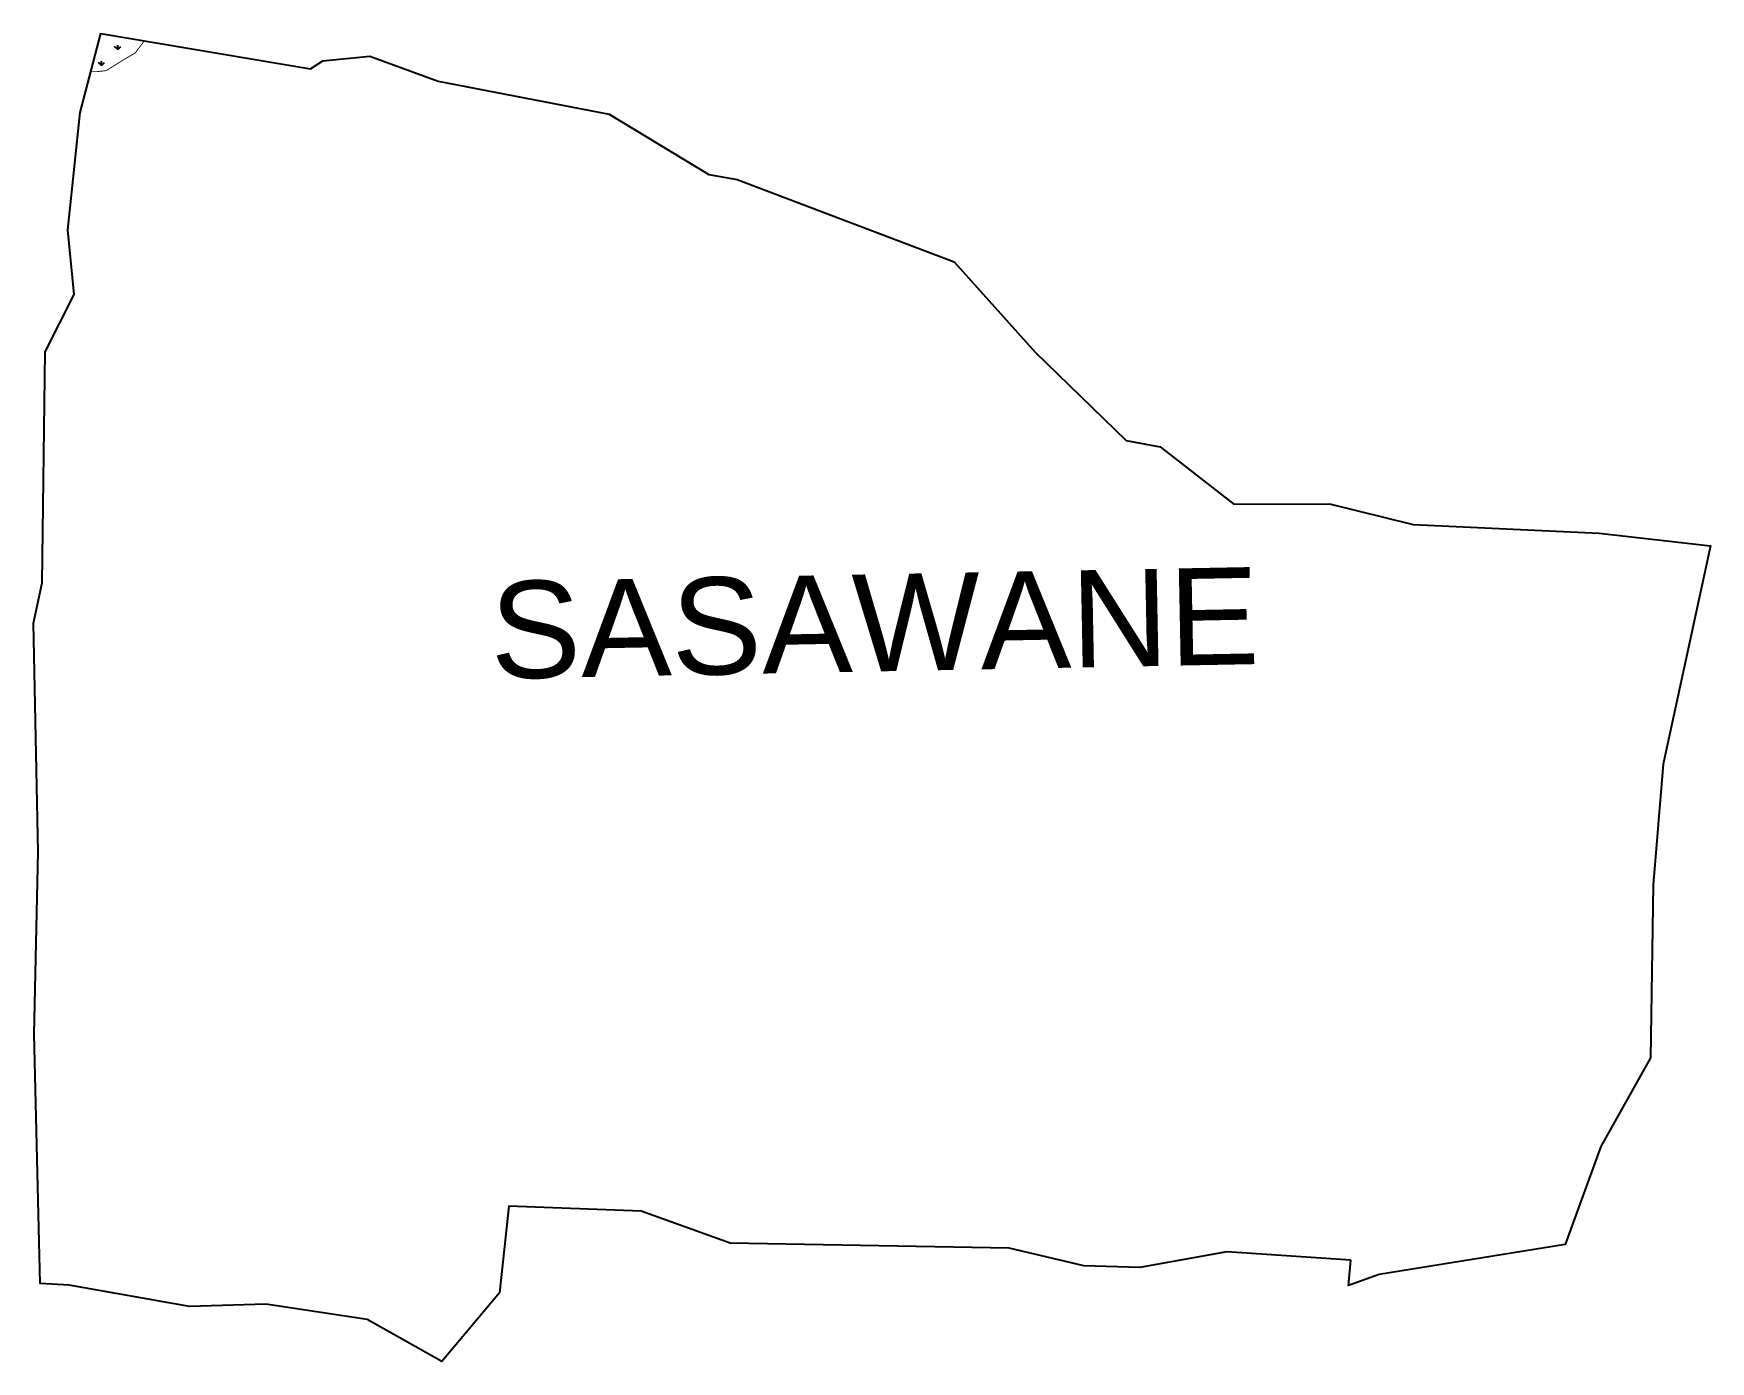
# Model space of a CAD drawing. Header units: metres. Extents: x 274863 to 276741, y 2077873 to 2079360.
import ezdxf

# ---------------------------------------------------------------- set-up
doc = ezdxf.new("R2010")
doc.units = ezdxf.units.M
doc.header["$MEASUREMENT"] = 0
for name, color, linetype in [('MANGROOVE BUFFER ZONE', 120, 'Continuous'), ('village', 3, 'Continuous'), ('VILLAGE NAME', 250, 'Continuous')]:
    doc.layers.add(name, color=color, linetype=linetype)
doc.styles.get("Standard").update_dxf_attribs({"font": 'simplex.shx'})

msp = doc.modelspace()

# ---------------------------------------------------------------- hatches: boundary and pattern name
at = {"layer": 'MANGROOVE BUFFER ZONE'}
h = msp.add_hatch(dxfattribs=at)
h.set_pattern_fill('GRASS', color=256)
h.set_pattern_definition([(90, (0, 0), (-17.96051224, 17.96051224), [4.7625, -31.15852448]), (45, (0, 0), (-17.96051224, 17.96051224), [4.7625, -20.6375]), (135, (0, 0), (-17.96051224, -17.96051224), [4.7625, -20.6375])])
h.paths.add_polyline_path([(274938.6, 2079360.1), (274927.4, 2079317.4), (274934.1, 2079317.4), (274944.8, 2079318.6), (274959.2, 2079327.7), (274977.3, 2079338.5), (274987.3, 2079351.9)])

# ---------------------------------------------------------------- linework, layer by layer
at = {"color": 3, "flags": 128}
msp.add_lwpolyline([(275173.5, 2079320.7), (275187.1, 2079329.6)], dxfattribs=at)
at = {"layer": 'MANGROOVE BUFFER ZONE', "const_width": 1, "flags": 128}
msp.add_lwpolyline([(274927.4, 2079317.4), (274934.1, 2079317.4), (274944.8, 2079318.6), (274959.2, 2079327.7), (274977.3, 2079338.5), (274987.3, 2079351.9)], dxfattribs=at)
at = {"layer": 'village', "color": 3}
for points in [[(276338.2, 2077986.7, 0), (276199.1, 2077996.3, 0), (276101.9, 2077978.5, 0), (276039, 2077980.6, 0), (275955.4, 2078000.4, 0), (275643.2, 2078005.8, 0), (275543.7, 2078041.8, 0), (275395.3, 2078047.2, 0), (275384.8, 2077950.4, 0), (275320.5, 2077873.4, 0), (275236.7, 2077920.5, 0), (275123.3, 2077937.4, 0), (275037.8, 2077934.9, 0), (274903.1, 2077958.7, 0), (274870.8, 2077960.6, 0), (274864.2, 2078239.7, 0), (274868.5, 2078444.1, 0), (274863.3, 2078699.9, 0), (274872.8, 2078745, 0), (274876.5, 2079003.7, 0), (274908.9, 2079068.1, 0), (274901.8, 2079140.5, 0), (274915.5, 2079271.8, 0), (274938.6, 2079360.1, 0), (275173.5, 2079320.7, 0)], [(275187.1, 2079329.6, 0), (275239.7, 2079334.9, 0), (275316.4, 2079306.6, 0), (275507.7, 2079269.7, 0), (275619.4, 2079202.2, 0), (275650.9, 2079196.7, 0), (275893.9, 2079104.5, 0), (275984.6, 2079003.2, 0), (276086.7, 2078904.3, 0), (276124.6, 2078897.4, 0), (276207.2, 2078833.3, 0), (276314.3, 2078833.7, 0), (276408, 2078810.4, 0), (276616.2, 2078800.6, 0), (276740.7, 2078786.7, 0), (276687.8, 2078542.1, 0), (276676.7, 2078407.1, 0), (276673.4, 2078213.4, 0), (276618.1, 2078113.9, 0), (276578.1, 2078004.4, 0), (276369.6, 2077970.8, 0), (276335.5, 2077958.3, 0), (276338.2, 2077986.7, 0)]]:
    msp.add_polyline3d(points, dxfattribs=at)

# ---------------------------------------------------------------- texts
at = {"layer": 'VILLAGE NAME', "insert": (275373.5, 2078746.4), "char_height": 108.748, "attachment_point": 1, "rotation": 1.1028}
msp.add_mtext_dynamic_manual_height_columns('{\\fArial|b0|i0|c0|p34;SASAWANE}', width=726.929, gutter_width=543.7, heights=[0], dxfattribs=at)

doc.saveas('drawing.dxf')
